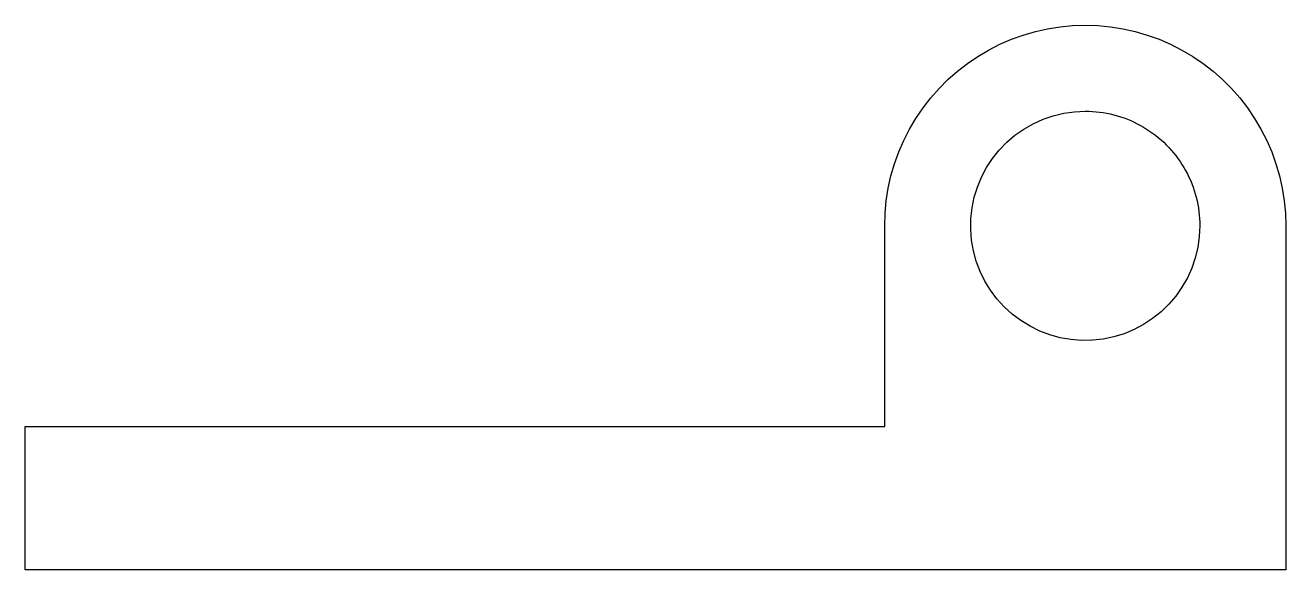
# Model space of a CAD drawing. Header units: metres. Extents: x -34.5 to 9.5, y 0 to 19.
import ezdxf

# ---------------------------------------------------------------- set-up
doc = ezdxf.new("R2010")
doc.units = ezdxf.units.M

msp = doc.modelspace()

# ---------------------------------------------------------------- linework, layer by layer
for points in [[(-4.5, 12), (-4.486, 12.44), (-4.445, 12.877), (-4.376, 13.312), (-4.28, 13.741), (-4.157, 14.163), (-4.008, 14.577), (-3.834, 14.98), (-3.634, 15.372), (-3.41, 15.751), (-3.163, 16.114), (-2.894, 16.462), (-2.603, 16.792), (-2.292, 17.103), (-1.962, 17.394), (-1.614, 17.663), (-1.251, 17.91), (-0.872, 18.134), (-0.48, 18.334), (-0.077, 18.508), (0.337, 18.657), (0.759, 18.78), (1.188, 18.876), (1.623, 18.945), (2.06, 18.986), (2.5, 19), (2.94, 18.986), (3.377, 18.945), (3.812, 18.876), (4.241, 18.78), (4.663, 18.657), (5.077, 18.508), (5.48, 18.334), (5.872, 18.134), (6.251, 17.91), (6.614, 17.663), (6.962, 17.394), (7.292, 17.103), (7.603, 16.792), (7.894, 16.462), (8.163, 16.114), (8.41, 15.751), (8.634, 15.372), (8.834, 14.98), (9.008, 14.577), (9.157, 14.163), (9.28, 13.741), (9.376, 13.312), (9.445, 12.877), (9.486, 12.44), (9.5, 12)], [(6.5, 12), (6.482, 11.624), (6.429, 11.25), (6.341, 10.884), (6.219, 10.528), (6.064, 10.184), (5.877, 9.857), (5.661, 9.548), (5.416, 9.262), (5.145, 9), (4.851, 8.764), (4.536, 8.557), (4.203, 8.381), (3.855, 8.236), (3.495, 8.126), (3.126, 8.049), (2.751, 8.008), (2.374, 8.002), (1.999, 8.032), (1.627, 8.096), (1.264, 8.196), (0.911, 8.329), (0.573, 8.495), (0.252, 8.692), (-0.05, 8.918), (-0.328, 9.172), (-0.582, 9.45), (-0.808, 9.752), (-1.005, 10.073), (-1.171, 10.411), (-1.304, 10.764), (-1.404, 11.127), (-1.468, 11.499), (-1.498, 11.874), (-1.492, 12.251), (-1.451, 12.626), (-1.374, 12.995), (-1.264, 13.355), (-1.119, 13.703), (-0.943, 14.036), (-0.736, 14.351), (-0.5, 14.645), (-0.238, 14.916), (0.048, 15.161), (0.357, 15.377), (0.684, 15.564), (1.028, 15.719), (1.384, 15.841), (1.75, 15.929), (2.124, 15.982), (2.5, 16)], [(2.5, 16), (2.626, 15.998), (2.751, 15.992), (2.876, 15.982), (3.001, 15.968), (3.126, 15.951), (3.25, 15.929), (3.373, 15.904), (3.495, 15.874), (3.616, 15.841), (3.736, 15.804), (3.855, 15.764), (3.972, 15.719), (4.089, 15.671), (4.203, 15.619), (4.316, 15.564), (4.427, 15.505), (4.536, 15.443), (4.643, 15.377), (4.748, 15.308), (4.851, 15.236), (4.952, 15.161), (5.05, 15.082), (5.145, 15), (5.238, 14.916), (5.328, 14.828), (5.416, 14.738), (5.5, 14.645), (5.582, 14.55), (5.661, 14.452), (5.736, 14.351), (5.808, 14.248), (5.877, 14.143), (5.943, 14.036), (6.005, 13.927), (6.064, 13.816), (6.119, 13.703), (6.171, 13.589), (6.219, 13.472), (6.264, 13.355), (6.304, 13.236), (6.341, 13.116), (6.374, 12.995), (6.404, 12.873), (6.429, 12.75), (6.451, 12.626), (6.468, 12.501), (6.482, 12.376), (6.492, 12.251), (6.498, 12.126), (6.5, 12)], [(-4.5, 5), (-4.5, 5.14), (-4.5, 5.28), (-4.5, 5.42), (-4.5, 5.56), (-4.5, 5.7), (-4.5, 5.84), (-4.5, 5.98), (-4.5, 6.12), (-4.5, 6.26), (-4.5, 6.4), (-4.5, 6.54), (-4.5, 6.68), (-4.5, 6.82), (-4.5, 6.96), (-4.5, 7.1), (-4.5, 7.24), (-4.5, 7.38), (-4.5, 7.52), (-4.5, 7.66), (-4.5, 7.8), (-4.5, 7.94), (-4.5, 8.08), (-4.5, 8.22), (-4.5, 8.36), (-4.5, 8.5), (-4.5, 8.64), (-4.5, 8.78), (-4.5, 8.92), (-4.5, 9.06), (-4.5, 9.2), (-4.5, 9.34), (-4.5, 9.48), (-4.5, 9.62), (-4.5, 9.76), (-4.5, 9.9), (-4.5, 10.04), (-4.5, 10.18), (-4.5, 10.32), (-4.5, 10.46), (-4.5, 10.6), (-4.5, 10.74), (-4.5, 10.88), (-4.5, 11.02), (-4.5, 11.16), (-4.5, 11.3), (-4.5, 11.44), (-4.5, 11.58), (-4.5, 11.72), (-4.5, 11.86), (-4.5, 12)], [(-4.5, 5), (-4.5, 5.14), (-4.5, 5.28), (-4.5, 5.42), (-4.5, 5.56), (-4.5, 5.7), (-4.5, 5.84), (-4.5, 5.98), (-4.5, 6.12), (-4.5, 6.26), (-4.5, 6.4), (-4.5, 6.54), (-4.5, 6.68), (-4.5, 6.82), (-4.5, 6.96), (-4.5, 7.1), (-4.5, 7.24), (-4.5, 7.38), (-4.5, 7.52), (-4.5, 7.66), (-4.5, 7.8), (-4.5, 7.94), (-4.5, 8.08), (-4.5, 8.22), (-4.5, 8.36), (-4.5, 8.5), (-4.5, 8.64), (-4.5, 8.78), (-4.5, 8.92), (-4.5, 9.06), (-4.5, 9.2), (-4.5, 9.34), (-4.5, 9.48), (-4.5, 9.62), (-4.5, 9.76), (-4.5, 9.9), (-4.5, 10.04), (-4.5, 10.18), (-4.5, 10.32), (-4.5, 10.46), (-4.5, 10.6), (-4.5, 10.74), (-4.5, 10.88), (-4.5, 11.02), (-4.5, 11.16), (-4.5, 11.3), (-4.5, 11.44), (-4.5, 11.58), (-4.5, 11.72), (-4.5, 11.86), (-4.5, 12)], [(9.5, 12), (9.5, 11.76), (9.5, 11.52), (9.5, 11.28), (9.5, 11.04), (9.5, 10.8), (9.5, 10.56), (9.5, 10.32), (9.5, 10.08), (9.5, 9.84), (9.5, 9.6), (9.5, 9.36), (9.5, 9.12), (9.5, 8.88), (9.5, 8.64), (9.5, 8.4), (9.5, 8.16), (9.5, 7.92), (9.5, 7.68), (9.5, 7.44), (9.5, 7.2), (9.5, 6.96), (9.5, 6.72), (9.5, 6.48), (9.5, 6.24), (9.5, 6), (9.5, 5.76), (9.5, 5.52), (9.5, 5.28), (9.5, 5.04), (9.5, 4.8), (9.5, 4.56), (9.5, 4.32), (9.5, 4.08), (9.5, 3.84), (9.5, 3.6), (9.5, 3.36), (9.5, 3.12), (9.5, 2.88), (9.5, 2.64), (9.5, 2.4), (9.5, 2.16), (9.5, 1.92), (9.5, 1.68), (9.5, 1.44), (9.5, 1.2), (9.5, 0.96), (9.5, 0.72), (9.5, 0.48), (9.5, 0.24), (9.5, 0)], [(-34.5, 0), (-34.5, 0.1), (-34.5, 0.2), (-34.5, 0.3), (-34.5, 0.4), (-34.5, 0.5), (-34.5, 0.6), (-34.5, 0.7), (-34.5, 0.8), (-34.5, 0.9), (-34.5, 1), (-34.5, 1.1), (-34.5, 1.2), (-34.5, 1.3), (-34.5, 1.4), (-34.5, 1.5), (-34.5, 1.6), (-34.5, 1.7), (-34.5, 1.8), (-34.5, 1.9), (-34.5, 2), (-34.5, 2.1), (-34.5, 2.2), (-34.5, 2.3), (-34.5, 2.4), (-34.5, 2.5), (-34.5, 2.6), (-34.5, 2.7), (-34.5, 2.8), (-34.5, 2.9), (-34.5, 3), (-34.5, 3.1), (-34.5, 3.2), (-34.5, 3.3), (-34.5, 3.4), (-34.5, 3.5), (-34.5, 3.6), (-34.5, 3.7), (-34.5, 3.8), (-34.5, 3.9), (-34.5, 4), (-34.5, 4.1), (-34.5, 4.2), (-34.5, 4.3), (-34.5, 4.4), (-34.5, 4.5), (-34.5, 4.6), (-34.5, 4.7), (-34.5, 4.8), (-34.5, 4.9), (-34.5, 5)], [(-34.5, 5), (-33.9, 5), (-33.3, 5), (-32.7, 5), (-32.1, 5), (-31.5, 5), (-30.9, 5), (-30.3, 5), (-29.7, 5), (-29.1, 5), (-28.5, 5), (-27.9, 5), (-27.3, 5), (-26.7, 5), (-26.1, 5), (-25.5, 5), (-24.9, 5), (-24.3, 5), (-23.7, 5), (-23.1, 5), (-22.5, 5), (-21.9, 5), (-21.3, 5), (-20.7, 5), (-20.1, 5), (-19.5, 5), (-18.9, 5), (-18.3, 5), (-17.7, 5), (-17.1, 5), (-16.5, 5), (-15.9, 5), (-15.3, 5), (-14.7, 5), (-14.1, 5), (-13.5, 5), (-12.9, 5), (-12.3, 5), (-11.7, 5), (-11.1, 5), (-10.5, 5), (-9.9, 5), (-9.3, 5), (-8.7, 5), (-8.1, 5), (-7.5, 5), (-6.9, 5), (-6.3, 5), (-5.7, 5), (-5.1, 5), (-4.5, 5)], [(-20, 5), (-19.69, 5), (-19.38, 5), (-19.07, 5), (-18.76, 5), (-18.45, 5), (-18.14, 5), (-17.83, 5), (-17.52, 5), (-17.21, 5), (-16.9, 5), (-16.59, 5), (-16.28, 5), (-15.97, 5), (-15.66, 5), (-15.35, 5), (-15.04, 5), (-14.73, 5), (-14.42, 5), (-14.11, 5), (-13.8, 5), (-13.49, 5), (-13.18, 5), (-12.87, 5), (-12.56, 5), (-12.25, 5), (-11.94, 5), (-11.63, 5), (-11.32, 5), (-11.01, 5), (-10.7, 5), (-10.39, 5), (-10.08, 5), (-9.77, 5), (-9.46, 5), (-9.15, 5), (-8.84, 5), (-8.53, 5), (-8.22, 5), (-7.91, 5), (-7.6, 5), (-7.29, 5), (-6.98, 5), (-6.67, 5), (-6.36, 5), (-6.05, 5), (-5.74, 5), (-5.43, 5), (-5.12, 5), (-4.81, 5), (-4.5, 5)], [(9.5, 0), (8.62, 0), (7.74, 0), (6.86, 0), (5.98, 0), (5.1, 0), (4.22, 0), (3.34, 0), (2.46, 0), (1.58, 0), (0.7, 0), (-0.18, 0), (-1.06, 0), (-1.94, 0), (-2.82, 0), (-3.7, 0), (-4.58, 0), (-5.46, 0), (-6.34, 0), (-7.22, 0), (-8.1, 0), (-8.98, 0), (-9.86, 0), (-10.74, 0), (-11.62, 0), (-12.5, 0), (-13.38, 0), (-14.26, 0), (-15.14, 0), (-16.02, 0), (-16.9, 0), (-17.78, 0), (-18.66, 0), (-19.54, 0), (-20.42, 0), (-21.3, 0), (-22.18, 0), (-23.06, 0), (-23.94, 0), (-24.82, 0), (-25.7, 0), (-26.58, 0), (-27.46, 0), (-28.34, 0), (-29.22, 0), (-30.1, 0), (-30.98, 0), (-31.86, 0), (-32.74, 0), (-33.62, 0), (-34.5, 0)]]:
    msp.add_lwpolyline(points)

doc.saveas('drawing.dxf')
